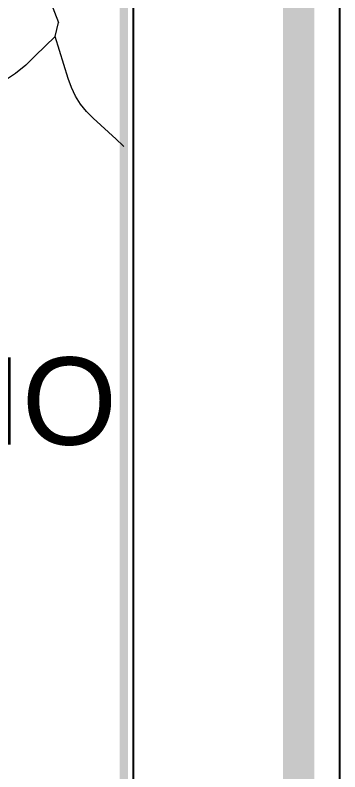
# Model space of a CAD drawing. Header units: millimetres. Extents: x -3245 to 2970, y 1153 to 3965.
# Drawn here: x -22.3 to 1.4, y 2550.4 to 2605.5 of the extents above; entities that cross this region are included whole.
import ezdxf

# ---------------------------------------------------------------- set-up
doc = ezdxf.new("R2010")
doc.units = ezdxf.units.MM
doc.linetypes.add('ACAD_ISO02W100', pattern=[15, 12, -3])
doc.layers.add('FONDO_MANAGUA', color=8, linetype='ACAD_ISO02W100')
doc.layers.add('TEXTO 2', color=7, linetype='Continuous')
doc.styles.add('PI', font='arial.ttf', dxfattribs={"height": 0.4})

msp = doc.modelspace()

# ---------------------------------------------------------------- linework, layer by layer
for points in [[(1.3517, 2244.5042), (1.3517, 2664.5042), (-592.6483, 2664.5042), (-592.6483, 2244.5042)], [(-577.6483, 2649.5042), (-577.6483, 2259.5042), (-13.6483, 2259.5042), (-13.6483, 2649.5042)]]:
    msp.add_lwpolyline(points, close=True)
at = {"const_width": 2.28}
msp.add_lwpolyline([(-1.6483, 2247.5042), (-1.6483, 2661.5042), (-589.6483, 2661.5042), (-589.6483, 2247.5042)], close=True, dxfattribs=at)
msp.add_lwpolyline([(-577.6483, 2259.5042), (-13.6483, 2259.5042), (-13.6483, 2649.5042), (-577.6483, 2649.5042)])
at = {"linetype": 'ByBlock', "const_width": 0.5892}
msp.add_lwpolyline([(-14.352, 2641.0513), (-155.7661, 2641.0513), (-155.7661, 2508.4755), (-14.352, 2508.4755)], close=True, dxfattribs=at)
at = {"layer": 'FONDO_MANAGUA', "color": 1, "lineweight": 0}
for p, q in [((-20.7466, 2609.337), (-19.1115, 2604.9364)), ((-19.3529, 2603.9135), (-19.1115, 2604.9364)), ((-20.8005, 2602.5234), (-19.3529, 2603.9135)), ((-18.4099, 2600.8538), (-19.3529, 2603.9135)), ((-20.8005, 2602.5234), (-21.4798, 2601.84)), ((-21.4798, 2601.84), (-22.2242, 2601.2283)), ((-22.2242, 2601.2283), (-23.0262, 2600.6943)), ((-18.1691, 2600.2056), (-18.4099, 2600.8538)), ((-17.8618, 2599.5861), (-18.1691, 2600.2056)), ((-17.4914, 2599.0021), (-17.8618, 2599.5861)), ((-17.0619, 2598.4601), (-17.4914, 2599.0021)), ((-16.5781, 2597.966), (-17.0619, 2598.4601)), ((-14.9065, 2596.458), (-16.5781, 2597.966)), ((-14.9065, 2596.458), (-14.3961, 2595.9587)), ((-14.3961, 2595.9587), (-14.352, 2595.9079))]:
    msp.add_line(p, q, dxfattribs=at)

# ---------------------------------------------------------------- texts
at = {"layer": 'TEXTO 2', "color": 5, "style": 'PI'}
msp.add_text('EL SITIO', height=6.36511, dxfattribs=at).set_placement((-51.4114, 2574.1954))

doc.saveas('drawing.dxf')
